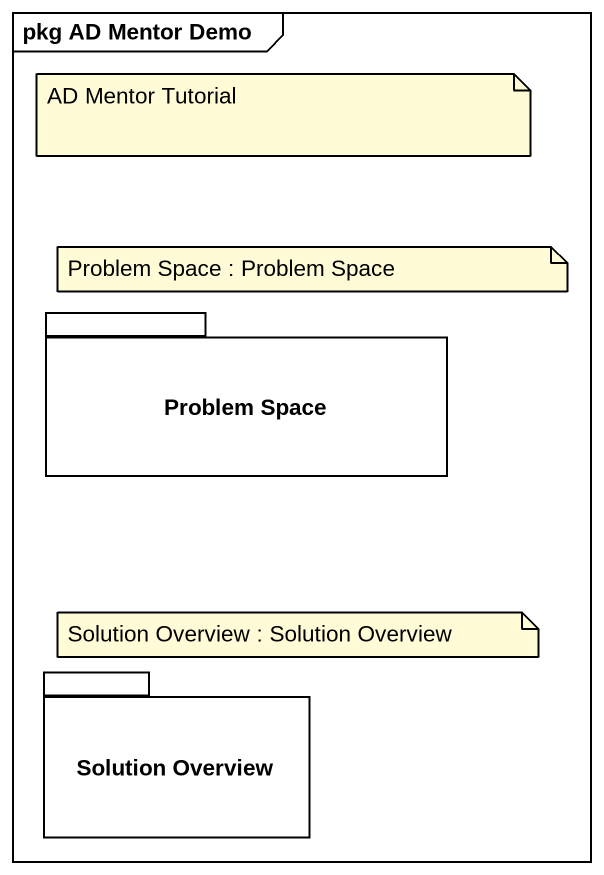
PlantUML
@startuml
mainframe pkg AD Mentor Demo
package "Problem Space" as Problem_Space {
}
package "Solution Overview" as Solution_Overview {
}
note as N1
  AD Mentor Tutorial
end note
note as N2
  Problem Space : Problem Space
end note
note as N3
  Solution Overview : Solution Overview
end note
@enduml
